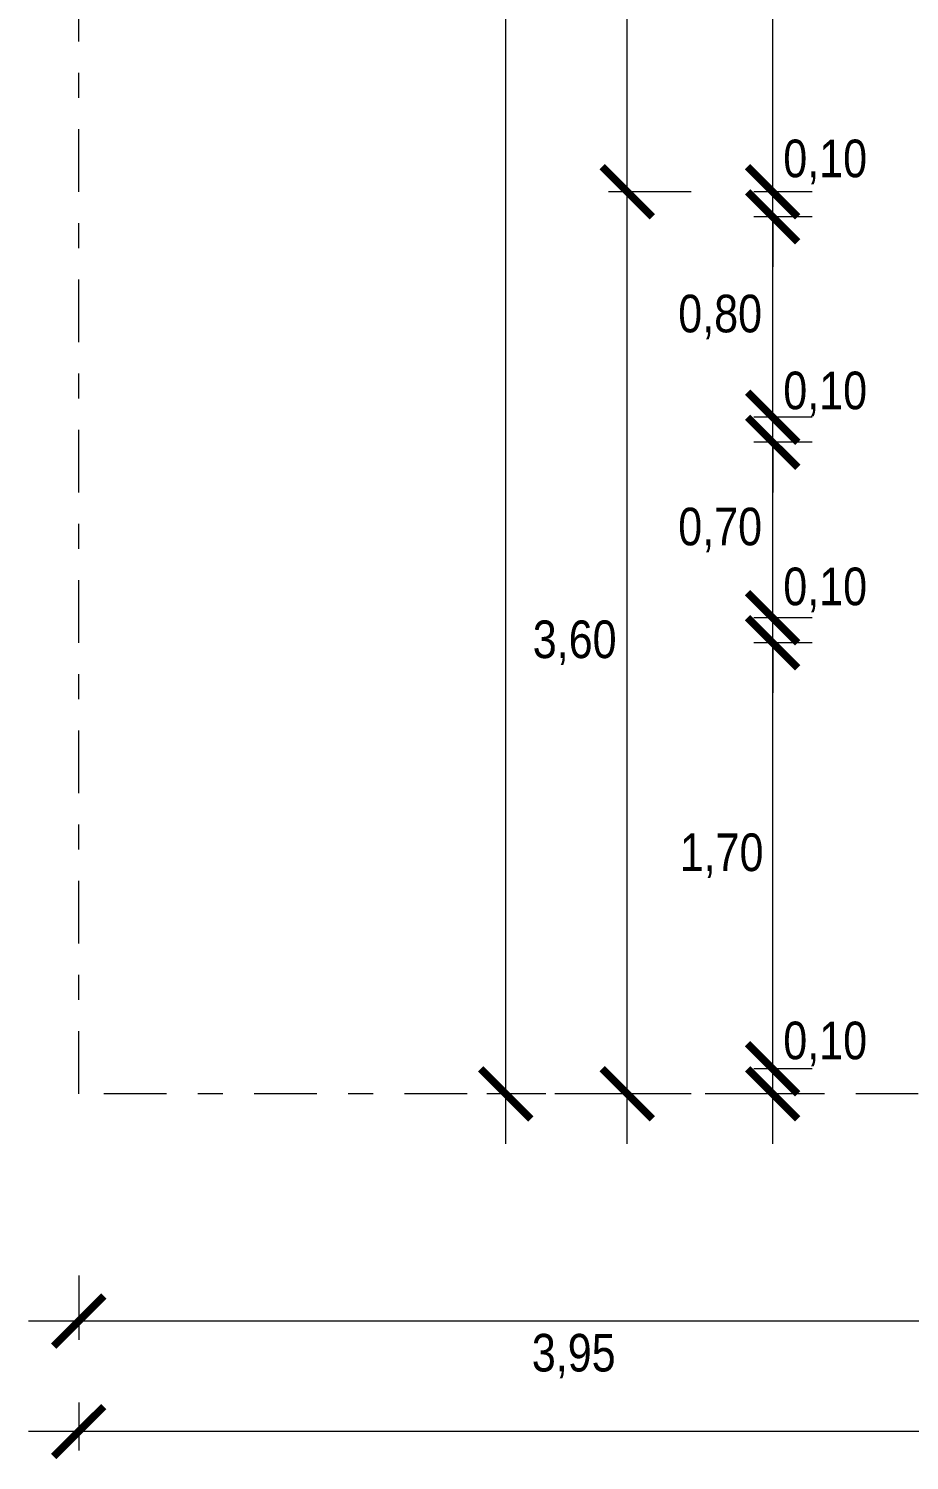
# Model space of a CAD drawing. Header units: millimetres. Extents: x 1119.4 to 1171.3, y 270.1 to 301.5.
# Drawn here: x 1119.79 to 1123.3, y 289.41 to 295.12 of the extents above; entities that cross this region are included whole.
import ezdxf

# ---------------------------------------------------------------- set-up
doc = ezdxf.new("R2010")
doc.units = ezdxf.units.MM
doc.linetypes.add('DASHDOT', pattern=[1, 0.5, -0.25, 0, -0.25])
doc.layers.add('cotas', color=86, linetype='Continuous', lineweight=15)
doc.layers.add('ejes', color=252, linetype='DASHDOT', lineweight=15)
doc.styles.get("Standard").update_dxf_attribs({"font": 'ARIALN.TTF'})

# ---------------------------------------------------------------- blocks, each defined once
blk = doc.blocks.new('_ArchTick')
at = {"color": 0, "linetype": 'ByBlock', "const_width": 0.15}
blk.add_lwpolyline([(-0.5, -0.5), (0.5, 0.5)], dxfattribs=at)

msp = doc.modelspace()

# ---------------------------------------------------------------- linework, layer by layer
at = {"layer": 'cotas'}
for p, q in [((1121.691624207634, 290.6683535485073), (1121.691624207634, 299.7683535485073)), ((1122.176081715784, 294.2683535485073), (1122.176081715784, 297.7683535485077)), ((1122.756564317963, 294.2683535485073), (1122.756564317963, 297.6683535485084)), ((1122.756564317963, 294.4683535485073), (1122.756564317963, 294.8683535485072)), ((1122.176081715784, 290.6683535485073), (1122.176081715784, 294.6683535485072)), ((1122.756564317963, 293.3683535485067), (1122.756564317963, 294.5683535485074)), ((1122.431564317963, 294.4683535485073), (1122.101081715783, 294.4683535485073)), ((1122.431564317963, 294.4683535485073), (1122.101081715783, 294.4683535485073)), ((1122.914718377414, 294.4683535485073), (1122.681564317963, 294.4683535485073)), ((1122.914718377414, 294.4683535485073), (1122.681564317963, 294.4683535485073)), ((1122.756564317963, 294.3683535485075), (1122.756564317963, 294.4683535485073)), ((1122.914718377414, 294.3683535485074), (1122.681564317963, 294.3683535485075)), ((1122.914718377414, 294.3683535485074), (1122.681564317963, 294.3683535485075)), ((1122.756564317963, 294.3683535485075), (1122.756564317963, 294.1683535485075)), ((1122.756564317963, 293.5683535485067), (1122.756564317963, 293.9683535485067)), ((1122.756564317963, 292.5683535485074), (1122.756564317963, 293.6683535485073)), ((1122.914718377414, 293.5683535485067), (1122.681564317963, 293.5683535485067)), ((1122.914718377414, 293.5683535485067), (1122.681564317963, 293.5683535485067)), ((1122.756564317963, 293.4683535485073), (1122.756564317963, 293.5683535485067)), ((1122.914718377414, 293.4683535485073), (1122.681564317963, 293.4683535485073)), ((1122.914718377414, 293.4683535485073), (1122.681564317963, 293.4683535485073)), ((1122.756564317963, 293.4683535485073), (1122.756564317963, 293.2683535485073)), ((1122.756564317963, 292.7683535485074), (1122.756564317963, 293.1683535485074)), ((1122.756564317963, 290.7683535485075), (1122.756564317963, 292.8683535485074)), ((1122.914718377414, 292.7683535485073), (1122.681564317963, 292.7683535485074)), ((1122.914718377414, 292.7683535485073), (1122.681564317963, 292.7683535485074)), ((1122.756564317963, 292.6683535485074), (1122.756564317963, 292.7683535485074)), ((1122.914718377414, 292.6683535485074), (1122.681564317963, 292.6683535485074)), ((1122.914718377414, 292.6683535485074), (1122.681564317963, 292.6683535485074)), ((1122.756564317963, 292.6683535485074), (1122.756564317963, 292.4683535485074)), ((1122.756564317963, 290.9683535485075), (1122.756564317963, 291.1683535485075)), ((1122.914718377414, 290.9683535485074), (1122.681564317963, 290.9683535485075)), ((1122.914718377414, 290.9683535485074), (1122.681564317963, 290.9683535485075)), ((1122.756564317963, 290.6683535485073), (1122.756564317963, 290.9683535485075)), ((1121.851081715783, 290.8683535485073), (1121.616624207634, 290.8683535485073)), ((1122.431564317963, 290.8683535485073), (1122.101081715783, 290.8683535485073)), ((1122.914718377414, 290.8683535485073), (1122.681564317963, 290.8683535485073)), ((1119.987767603041, 290.1434159993501), (1119.987767603041, 289.8863433058779)), ((1124.137767603042, 289.9613433058779), (1119.787767603041, 289.9613433058779)), ((1119.987767603041, 289.6363433058779), (1119.987767603041, 289.4454452196089)), ((1132.537767603041, 289.5204452196089), (1119.787767603041, 289.5204452196089))]:
    msp.add_line(p, q, dxfattribs=at)
at = {"layer": 'ejes', "ltscale": 0.5}
for p, q in [((1119.987767603041, 290.8683535485073), (1119.987767603041, 299.5683535485073)), ((1132.337767603041, 290.8683535485072), (1119.987767603041, 290.8683535485073))]:
    msp.add_line(p, q, dxfattribs=at)

# ---------------------------------------------------------------- block references
at = {"layer": 'cotas', "xscale": 0.2, "yscale": 0.2, "zscale": 0.2}
for p, rotation in [((1122.176081715784, 294.4683535485073), 270), ((1122.176081715784, 294.4683535485073), 90), ((1122.756564317963, 294.4683535485073), 270), ((1122.756564317963, 294.4683535485073), 270), ((1122.756564317963, 294.3683535485075), 90), ((1122.756564317963, 294.3683535485075), 90), ((1122.756564317963, 293.5683535485067), 270), ((1122.756564317963, 293.5683535485067), 270), ((1122.756564317963, 293.4683535485073), 90), ((1122.756564317963, 293.4683535485073), 90), ((1122.756564317963, 292.7683535485074), 270), ((1122.756564317963, 292.7683535485074), 270), ((1122.756564317963, 292.6683535485074), 90), ((1122.756564317963, 292.6683535485074), 90), ((1122.756564317963, 290.9683535485075), 270), ((1122.756564317963, 290.9683535485075), 90), ((1121.691624207634, 290.8683535485073), 270), ((1122.176081715784, 290.8683535485073), 270), ((1122.756564317963, 290.8683535485073), 270), ((1119.987767603041, 289.9613433058779), 180), ((1119.987767603041, 289.5204452196089), 180)]:
    msp.add_blockref('_ArchTick', p, dxfattribs=dict(at, rotation=rotation))

# ---------------------------------------------------------------- texts
at = {"layer": 'cotas', "char_height": 0.15, "attachment_point": 5}
for s, insert in [('0,10', (1122.966131166531, 294.5873990279661)), ('0,80', (1122.546997469396, 293.9683535485073)), ('0,10', (1122.966131166531, 293.6613595264752)), ('0,70', (1122.546997469396, 293.1183535485075)), ('0,10', (1122.966131166531, 292.8793375052816)), ('3,60', (1121.966514867216, 292.6683535485075)), ('1,70', (1122.552778506231, 291.8183535485076)), ('0,10', (1122.966131166531, 291.067253289893)), ('3,95', (1121.962767603041, 289.8212000589475))]:
    msp.add_mtext(s, dxfattribs=dict(at, insert=insert))

doc.saveas('drawing.dxf')
